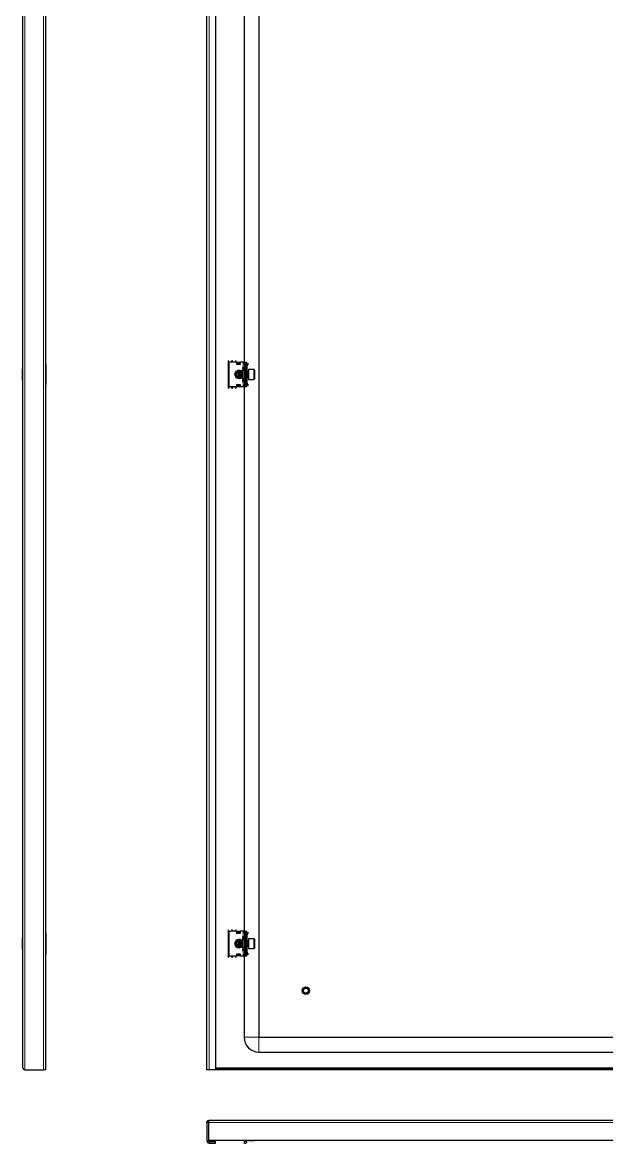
# Model space of a CAD drawing. Header units: millimetres. Extents: x -666 to 2049, y -1116 to 1206.
# Drawn here: x 868 to 1458, y -1059 to 74 of the extents above; entities that cross this region are included whole.
import ezdxf

# ---------------------------------------------------------------- set-up
doc = ezdxf.new("R2010")
doc.units = ezdxf.units.MM

msp = doc.modelspace()

# ---------------------------------------------------------------- linework, layer by layer
at = {"color": 7, "linetype": 'Continuous', "lineweight": 25}
for p, q in [((868.5, -982.42), (868.5, 968.38)), ((891.5, 970.48), (891.5, -984.52)), ((1054.61, -984.52), (1054.61, 970.48)), ((1063.11, 970.48), (1063.11, -984.52)), ((1107.11, 937.48), (1107.11, -951.52)), ((1092.11, 255.48), (1092.11, -269.52)), ((892, -271.52), (892, -292.52)), ((1076.11, -269.27), (1076.11, -294.77)), ((1076.61, -271.52), (1076.61, -292.52)), ((1084.61, -269.52), (1078.61, -269.52)), ((1084.11, -269.27), (1084.11, -269.52)), ((1084.61, -269.52), (1084.61, -271.52)), ((1084.81, -269.63), (1084.61, -269.63)), ((1084.61, -271.52), (1088.61, -271.52)), ((1084.81, -271.52), (1084.81, -269.63)), ((1084.86, -269.89), (1085.36, -269.54)), ((1085.36, -269.89), (1084.86, -270.25)), ((1084.86, -270.25), (1084.86, -269.89)), ((1084.86, -271.16), (1084.86, -270.25)), ((1084.86, -271.52), (1084.86, -271.16)), ((1085.36, -269.54), (1085.36, -269.89)), ((1085.36, -269.54), (1087.86, -269.54)), ((1085.36, -269.89), (1087.86, -269.89)), ((1087.86, -269.89), (1087.86, -269.54)), ((1087.86, -269.54), (1088.36, -269.89)), ((1088.36, -270.25), (1087.86, -269.89)), ((1088.36, -269.89), (1088.36, -270.25)), ((1088.36, -270.25), (1088.36, -271.16)), ((1088.36, -271.16), (1088.36, -271.52)), ((1091.11, -269.52), (1088.61, -269.52)), ((1088.61, -271.52), (1088.61, -269.52)), ((1092.61, -269.52), (1091.11, -269.52)), ((1092.61, -271.52), (1092.61, -269.52)), ((1092.61, -269.52), (1094.61, -269.52)), ((1092.61, -271.52), (1092.61, -292.52)), ((1093.61, -292.52), (1093.61, -271.52)), ((1094.61, -269.52), (1094.61, -269.78)), ((1094.61, -269.78), (1094.61, -294.25)), ((1094.61, -270.6), (1094.81, -270.81)), ((1095.11, -271.52), (1095.11, -271.98)), ((1095.19, -271.85), (1096.17, -270.88)), ((1095.55, -272.2), (1096.52, -271.23)), ((1096.17, -270.88), (1096.52, -271.23)), ((868.5, -276.23), (868.2, -276.23)), ((868.2, -284.16), (868.2, -276.23)), ((1086.91, -279.26), (1086.08, -279.45)), ((1087.16, -279.02), (1086.61, -279.57)), ((1086.61, -279.57), (1086.61, -284.28)), ((1087.22, -279.02), (1087.16, -279.02)), ((1087.16, -279.02), (1087.16, -284.79)), ((1087.61, -279.57), (1087.22, -279.02)), ((1087.22, -279.02), (1087.22, -280.87)), ((1087.22, -280.87), (1087.22, -285.02)), ((1087.77, -279.34), (1087.4, -279.27)), ((1087.99, -279.02), (1087.61, -279.57)), ((1087.61, -279.57), (1087.61, -281.08)), ((1087.61, -281.08), (1087.61, -284.46)), ((1088.22, -279.02), (1087.99, -279.02)), ((1087.99, -279.02), (1087.99, -280.87)), ((1087.99, -280.87), (1087.99, -285.02)), ((1088.61, -279.57), (1088.22, -279.02)), ((1088.22, -279.02), (1088.22, -280.87)), ((1088.22, -280.87), (1088.22, -285.02)), ((1088.44, -279.33), (1088.68, -279.46)), ((1088.99, -279.02), (1088.61, -279.57)), ((1088.61, -279.57), (1088.61, -281.08)), ((1088.61, -281.08), (1088.61, -284.46)), ((1089.22, -279.02), (1088.99, -279.02)), ((1088.99, -279.02), (1088.99, -280.87)), ((1088.99, -280.87), (1088.99, -285.02)), ((1089.61, -279.57), (1089.22, -279.02)), ((1089.22, -279.02), (1089.22, -280.87)), ((1089.22, -280.87), (1089.22, -285.02)), ((1089.99, -279.02), (1089.61, -279.57)), ((1089.61, -279.57), (1089.61, -281.08)), ((1089.61, -281.08), (1089.61, -284.46)), ((1090.22, -279.02), (1089.99, -279.02)), ((1089.99, -279.02), (1089.99, -280.87)), ((1089.99, -280.87), (1089.99, -285.02)), ((1090.61, -279.57), (1090.22, -279.02)), ((1090.22, -279.02), (1090.22, -280.87)), ((1090.22, -280.87), (1090.22, -285.02)), ((1090.61, -275.02), (1090.61, -277.02)), ((1091.11, -275.02), (1090.61, -275.02)), ((1090.61, -276.77), (1091.61, -276.77)), ((1090.61, -277.02), (1092.28, -277.98)), ((1092.11, -278.02), (1090.61, -278.02)), ((1090.61, -278.02), (1090.61, -286.02)), ((1092.61, -275.02), (1091.11, -275.02)), ((1091.61, -276.77), (1092.11, -276.77)), ((1092.11, -276.77), (1092.11, -277.88)), ((1095.11, -273.27), (1094.61, -273.27)), ((1095.11, -276.77), (1094.61, -276.77)), ((1094.99, -279.02), (1094.61, -279.57)), ((1095.22, -279.02), (1094.99, -279.02)), ((1094.99, -279.02), (1094.99, -280.87)), ((1094.99, -280.87), (1094.99, -285.02)), ((1095.11, -276.77), (1095.11, -273.27)), ((1095.11, -279.02), (1095.11, -276.77)), ((1095.55, -272.2), (1095.19, -271.85)), ((1095.61, -279.57), (1095.22, -279.02)), ((1095.22, -279.02), (1095.22, -280.87)), ((1095.22, -280.87), (1095.22, -285.02)), ((1095.99, -279.02), (1095.61, -279.57)), ((1095.61, -279.57), (1095.61, -281.08)), ((1095.61, -281.08), (1095.61, -284.46)), ((1096.36, -279.02), (1095.99, -279.02)), ((1095.99, -279.02), (1095.99, -280.87)), ((1095.99, -280.87), (1095.99, -285.02)), ((1102.01, -277.02), (1096.61, -277.02)), ((1096.61, -277.02), (1096.61, -286.64)), ((1102.61, -277.62), (1102.61, -286.08)), ((868.2, -287.8), (868.2, -284.16)), ((868.2, -287.8), (868.5, -287.8)), ((1088.61, -292.52), (1084.61, -292.52)), ((1084.61, -292.52), (1084.61, -294.52)), ((1084.61, -294.4), (1084.81, -294.4)), ((1084.81, -294.4), (1084.81, -292.52)), ((1084.86, -292.87), (1084.86, -292.52)), ((1084.86, -293.78), (1084.86, -292.87)), ((1084.86, -293.78), (1085.36, -294.14)), ((1084.86, -294.14), (1084.86, -293.78)), ((1085.36, -294.49), (1084.86, -294.14)), ((1087.86, -294.14), (1085.36, -294.14)), ((1085.36, -294.14), (1085.36, -294.49)), ((1086.61, -284.28), (1086.61, -284.46)), ((1086.61, -284.46), (1087.16, -285.02)), ((1087.16, -284.79), (1087.16, -285.02)), ((1087.16, -285.02), (1087.22, -285.02)), ((1087.22, -285.02), (1087.61, -284.46)), ((1087.61, -284.46), (1087.99, -285.02)), ((1087.86, -294.14), (1088.36, -293.78)), ((1087.86, -294.49), (1087.86, -294.14)), ((1088.36, -294.14), (1087.86, -294.49)), ((1087.99, -285.02), (1088.22, -285.02)), ((1088.22, -285.02), (1088.61, -284.46)), ((1088.36, -292.52), (1088.36, -292.87)), ((1088.36, -292.87), (1088.36, -293.78)), ((1088.36, -293.78), (1088.36, -294.14)), ((1088.68, -284.57), (1088.44, -284.7)), ((1088.61, -284.46), (1088.99, -285.02)), ((1088.61, -294.52), (1088.61, -292.52)), ((1088.99, -285.02), (1089.22, -285.02)), ((1089.22, -285.02), (1089.61, -284.46)), ((1089.61, -284.46), (1089.99, -285.02)), ((1089.99, -285.02), (1090.22, -285.02)), ((1090.22, -285.02), (1090.61, -284.46)), ((1090.61, -286.02), (1092.11, -286.02)), ((1092.28, -286.05), (1090.61, -287.02)), ((1090.61, -287.02), (1090.61, -289.02)), ((1091.61, -287.27), (1090.61, -287.27)), ((1090.61, -289.02), (1091.11, -289.02)), ((1091.11, -289.02), (1092.61, -289.02)), ((1092.11, -287.27), (1091.61, -287.27)), ((1092.11, -286.15), (1092.11, -287.27)), ((1092.61, -294.52), (1092.61, -292.52)), ((1094.61, -284.46), (1094.99, -285.02)), ((1094.61, -287.27), (1095.11, -287.27)), ((1095.11, -290.77), (1094.61, -290.77)), ((1094.81, -293.22), (1094.61, -293.43)), ((1094.61, -294.25), (1094.61, -294.52)), ((1094.99, -285.02), (1095.22, -285.02)), ((1095.11, -287.27), (1095.11, -285.02)), ((1095.11, -290.77), (1095.11, -287.27)), ((1095.11, -292.52), (1095.11, -292.12)), ((1095.55, -291.83), (1095.19, -292.18)), ((1095.19, -292.18), (1096.17, -293.15)), ((1095.22, -285.02), (1095.61, -284.46)), ((1095.55, -291.83), (1096.52, -292.8)), ((1095.61, -284.46), (1095.99, -285.02)), ((1095.99, -285.02), (1096.36, -285.02)), ((1096.17, -293.15), (1096.52, -292.8)), ((1096.61, -286.64), (1096.61, -287.02)), ((1096.61, -287.02), (1102.01, -287.02)), ((1102.61, -286.08), (1102.61, -286.42)), ((1084.61, -294.52), (1078.61, -294.52)), ((1084.11, -294.52), (1084.11, -294.77)), ((1087.86, -294.49), (1085.36, -294.49)), ((1091.11, -294.52), (1088.61, -294.52)), ((1092.61, -294.52), (1091.11, -294.52)), ((1092.11, -294.52), (1092.11, -844.52)), ((1094.61, -294.52), (1092.61, -294.52)), ((892, -846.52), (892, -867.52)), ((1076.11, -844.27), (1076.11, -869.77)), ((1076.61, -846.52), (1076.61, -867.52)), ((1084.61, -844.52), (1078.61, -844.52)), ((1084.11, -844.27), (1084.11, -844.52)), ((1084.61, -844.52), (1084.61, -846.52)), ((1084.81, -844.63), (1084.61, -844.63)), ((1084.61, -846.52), (1088.61, -846.52)), ((1084.81, -846.52), (1084.81, -844.63)), ((1084.86, -844.89), (1085.36, -844.54)), ((1085.36, -844.89), (1084.86, -845.25)), ((1084.86, -845.25), (1084.86, -844.89)), ((1084.86, -846.16), (1084.86, -845.25)), ((1084.86, -846.52), (1084.86, -846.16)), ((1085.36, -844.54), (1085.36, -844.89)), ((1085.36, -844.54), (1087.86, -844.54)), ((1085.36, -844.89), (1087.86, -844.89)), ((1087.86, -844.89), (1087.86, -844.54)), ((1087.86, -844.54), (1088.36, -844.89)), ((1088.36, -845.25), (1087.86, -844.89)), ((1088.36, -844.89), (1088.36, -845.25)), ((1088.36, -845.25), (1088.36, -846.16)), ((1088.36, -846.16), (1088.36, -846.52)), ((1088.61, -846.52), (1088.61, -844.52)), ((1091.11, -844.52), (1088.61, -844.52)), ((1092.61, -844.52), (1091.11, -844.52)), ((1092.61, -844.52), (1094.61, -844.52)), ((1092.61, -846.52), (1092.61, -844.52)), ((1092.61, -846.52), (1092.61, -867.52)), ((1093.61, -867.52), (1093.61, -846.52)), ((1094.61, -844.52), (1094.61, -844.78)), ((1094.61, -844.78), (1094.61, -869.25)), ((1094.61, -845.6), (1094.81, -845.81)), ((1095.11, -848.27), (1094.61, -848.27)), ((1095.11, -846.52), (1095.11, -846.98)), ((1095.11, -851.77), (1095.11, -848.27)), ((1095.19, -846.85), (1096.17, -845.88)), ((1095.55, -847.2), (1095.19, -846.85)), ((1095.55, -847.2), (1096.52, -846.23)), ((1096.17, -845.88), (1096.52, -846.23)), ((868.5, -851.23), (868.2, -851.23)), ((868.2, -859.16), (868.2, -851.23)), ((868.2, -862.8), (868.2, -859.16)), ((1086.91, -854.26), (1086.08, -854.45)), ((1087.16, -854.02), (1086.61, -854.57)), ((1086.61, -854.57), (1086.61, -859.28)), ((1086.61, -859.28), (1086.61, -859.46)), ((1086.61, -859.46), (1087.16, -860.02)), ((1087.22, -854.02), (1087.16, -854.02)), ((1087.16, -854.02), (1087.16, -859.79)), ((1087.16, -859.79), (1087.16, -860.02)), ((1087.16, -860.02), (1087.22, -860.02)), ((1087.61, -854.57), (1087.22, -854.02)), ((1087.22, -854.02), (1087.22, -855.87)), ((1087.22, -855.87), (1087.22, -860.02)), ((1087.22, -860.02), (1087.61, -859.46)), ((1087.77, -854.34), (1087.4, -854.27)), ((1087.99, -854.02), (1087.61, -854.57)), ((1087.61, -854.57), (1087.61, -856.08)), ((1087.61, -856.08), (1087.61, -859.46)), ((1087.61, -859.46), (1087.99, -860.02)), ((1088.22, -854.02), (1087.99, -854.02)), ((1087.99, -854.02), (1087.99, -855.87)), ((1087.99, -855.87), (1087.99, -860.02)), ((1087.99, -860.02), (1088.22, -860.02)), ((1088.61, -854.57), (1088.22, -854.02)), ((1088.22, -854.02), (1088.22, -855.87)), ((1088.22, -855.87), (1088.22, -860.02)), ((1088.22, -860.02), (1088.61, -859.46)), ((1088.44, -854.33), (1088.68, -854.46)), ((1088.68, -859.57), (1088.44, -859.7)), ((1088.99, -854.02), (1088.61, -854.57)), ((1088.61, -854.57), (1088.61, -856.08)), ((1088.61, -856.08), (1088.61, -859.46)), ((1088.61, -859.46), (1088.99, -860.02)), ((1089.22, -854.02), (1088.99, -854.02)), ((1088.99, -854.02), (1088.99, -855.87)), ((1088.99, -855.87), (1088.99, -860.02)), ((1088.99, -860.02), (1089.22, -860.02)), ((1089.61, -854.57), (1089.22, -854.02)), ((1089.22, -854.02), (1089.22, -855.87)), ((1089.22, -855.87), (1089.22, -860.02)), ((1089.22, -860.02), (1089.61, -859.46)), ((1089.99, -854.02), (1089.61, -854.57)), ((1089.61, -854.57), (1089.61, -856.08)), ((1089.61, -856.08), (1089.61, -859.46)), ((1089.61, -859.46), (1089.99, -860.02)), ((1090.22, -854.02), (1089.99, -854.02)), ((1089.99, -854.02), (1089.99, -855.87)), ((1089.99, -855.87), (1089.99, -860.02)), ((1089.99, -860.02), (1090.22, -860.02)), ((1090.61, -854.57), (1090.22, -854.02)), ((1090.22, -854.02), (1090.22, -855.87)), ((1090.22, -855.87), (1090.22, -860.02)), ((1090.22, -860.02), (1090.61, -859.46)), ((1090.61, -850.02), (1090.61, -852.02)), ((1091.11, -850.02), (1090.61, -850.02)), ((1090.61, -851.77), (1091.61, -851.77)), ((1090.61, -852.02), (1092.28, -852.98)), ((1092.11, -853.02), (1090.61, -853.02)), ((1090.61, -853.02), (1090.61, -861.02)), ((1092.61, -850.02), (1091.11, -850.02)), ((1091.61, -851.77), (1092.11, -851.77)), ((1092.11, -851.77), (1092.11, -852.88)), ((1095.11, -851.77), (1094.61, -851.77)), ((1094.99, -854.02), (1094.61, -854.57)), ((1094.61, -859.46), (1094.99, -860.02)), ((1095.22, -854.02), (1094.99, -854.02)), ((1094.99, -854.02), (1094.99, -855.87)), ((1094.99, -855.87), (1094.99, -860.02)), ((1094.99, -860.02), (1095.22, -860.02)), ((1095.11, -854.02), (1095.11, -851.77)), ((1095.11, -862.27), (1095.11, -860.02)), ((1095.61, -854.57), (1095.22, -854.02)), ((1095.22, -854.02), (1095.22, -855.87)), ((1095.22, -855.87), (1095.22, -860.02)), ((1095.22, -860.02), (1095.61, -859.46)), ((1095.99, -854.02), (1095.61, -854.57)), ((1095.61, -854.57), (1095.61, -856.08)), ((1095.61, -856.08), (1095.61, -859.46)), ((1095.61, -859.46), (1095.99, -860.02)), ((1096.36, -854.02), (1095.99, -854.02)), ((1095.99, -854.02), (1095.99, -855.87)), ((1095.99, -855.87), (1095.99, -860.02)), ((1095.99, -860.02), (1096.36, -860.02)), ((1102.01, -852.02), (1096.61, -852.02)), ((1096.61, -852.02), (1096.61, -861.64)), ((1102.61, -852.62), (1102.61, -861.08)), ((868.2, -862.8), (868.5, -862.8)), ((1084.61, -869.52), (1078.61, -869.52)), ((1084.11, -869.52), (1084.11, -869.77)), ((1084.61, -867.52), (1084.61, -869.52)), ((1088.61, -867.52), (1084.61, -867.52)), ((1084.61, -869.4), (1084.81, -869.4)), ((1084.81, -869.4), (1084.81, -867.52)), ((1084.86, -867.87), (1084.86, -867.52)), ((1084.86, -868.78), (1084.86, -867.87)), ((1084.86, -868.78), (1085.36, -869.14)), ((1084.86, -869.14), (1084.86, -868.78)), ((1085.36, -869.49), (1084.86, -869.14)), ((1087.86, -869.14), (1085.36, -869.14)), ((1085.36, -869.14), (1085.36, -869.49)), ((1087.86, -869.49), (1085.36, -869.49)), ((1087.86, -869.14), (1088.36, -868.78)), ((1087.86, -869.49), (1087.86, -869.14)), ((1088.36, -869.14), (1087.86, -869.49)), ((1088.36, -867.52), (1088.36, -867.87)), ((1088.36, -867.87), (1088.36, -868.78)), ((1088.36, -868.78), (1088.36, -869.14)), ((1088.61, -869.52), (1088.61, -867.52)), ((1091.11, -869.52), (1088.61, -869.52)), ((1090.61, -861.02), (1092.11, -861.02)), ((1092.28, -861.05), (1090.61, -862.02)), ((1090.61, -862.02), (1090.61, -864.02)), ((1091.61, -862.27), (1090.61, -862.27)), ((1090.61, -864.02), (1091.11, -864.02)), ((1091.11, -864.02), (1092.61, -864.02)), ((1092.61, -869.52), (1091.11, -869.52)), ((1092.11, -862.27), (1091.61, -862.27)), ((1092.11, -861.15), (1092.11, -862.27)), ((1092.11, -869.52), (1092.11, -951.52)), ((1092.61, -869.52), (1092.61, -867.52)), ((1094.61, -869.52), (1092.61, -869.52)), ((1094.61, -862.27), (1095.11, -862.27)), ((1095.11, -865.77), (1094.61, -865.77)), ((1094.81, -868.22), (1094.61, -868.43)), ((1094.61, -869.25), (1094.61, -869.52)), ((1095.11, -865.77), (1095.11, -862.27)), ((1095.11, -867.52), (1095.11, -867.12)), ((1095.55, -866.83), (1095.19, -867.18)), ((1095.19, -867.18), (1096.17, -868.15)), ((1095.55, -866.83), (1096.52, -867.8)), ((1096.17, -868.15), (1096.52, -867.8)), ((1096.61, -861.64), (1096.61, -862.02)), ((1096.61, -862.02), (1102.01, -862.02)), ((1102.61, -861.08), (1102.61, -861.42)), ((1107.11, -951.52), (1996.11, -951.52)), ((1107.11, -966.52), (1996.11, -966.52)), ((870.6, -984.52), (889.4, -984.52)), ((891.5, -984.52), (889.4, -984.52)), ((1056.71, -984.52), (1054.61, -984.52)), ((1063.11, -984.52), (1056.71, -984.52)), ((2040.11, -983.02), (1063.11, -983.02)), ((2040.11, -984.52), (1063.11, -984.52)), ((1056.11, -1037.59), (1054.61, -1037.59)), ((1054.61, -1037.59), (1054.61, -1056.39)), ((1056.11, -1037.59), (1056.11, -1056.39)), ((1056.31, -1037.59), (1056.36, -1037.12)), ((1056.31, -1037.59), (1056.31, -1055.49)), ((1056.71, -1035.49), (2046.51, -1035.49)), ((1081.32, -1035.19), (1081.32, -1035.49)), ((1081.32, -1035.19), (1092.89, -1035.19)), ((1092.89, -1035.49), (1092.89, -1035.19)), ((1056.31, -1055.49), (2046.91, -1055.49)), ((1056.71, -1056.99), (1063.11, -1056.99)), ((1056.71, -1058.49), (1063.11, -1058.49)), ((1063.11, -1058.49), (1063.11, -1056.99)), ((1092.61, -1056.99), (1092.61, -1055.49)), ((1092.61, -1058.99), (1092.61, -1056.99)), ((1093.61, -1058.99), (1092.61, -1058.99)), ((1093.61, -1058.99), (1094.61, -1057.99)), ((1094.61, -1056.99), (1094.61, -1055.49)), ((1095.11, -1055.99), (1094.61, -1055.99)), ((1094.61, -1056.99), (1094.61, -1057.99)), ((1096.61, -1055.49), (1096.61, -1055.99)), ((1096.61, -1055.99), (1102.01, -1055.99))]:
    msp.add_line(p, q, dxfattribs=at)
at = {"color": 8, "linetype": 'Continuous', "lineweight": 18}
for p, q in [((870.6, -984.52), (870.6, 970.48)), ((889.4, -984.52), (889.4, 970.48)), ((1056.71, 970.48), (1056.71, -984.52)), ((1076.11, -269.27), (1080.11, -269.27)), ((1080.11, -269.27), (1084.11, -269.27)), ((1088.36, -271.16), (1084.86, -271.16)), ((1091.11, -269.52), (1091.11, -275.02)), ((1093.61, -271.52), (1092.61, -271.52)), ((1094.61, -271.02), (1094.81, -270.81)), ((1094.61, -271.52), (1095.11, -271.52)), ((1091.61, -275.02), (1091.61, -276.77)), ((1092.11, -286.02), (1092.11, -278.02)), ((1096.36, -285.02), (1096.36, -279.02)), ((1102.01, -286.64), (1102.01, -277.02)), ((1084.86, -292.87), (1088.36, -292.87)), ((1091.11, -289.02), (1091.11, -294.52)), ((1091.61, -287.27), (1091.61, -289.02)), ((1092.61, -292.52), (1093.61, -292.52)), ((1094.61, -292.52), (1095.11, -292.52)), ((1094.61, -293.02), (1094.81, -293.22)), ((1102.01, -287.02), (1102.01, -286.64)), ((1076.11, -294.77), (1080.11, -294.77)), ((1084.11, -294.77), (1080.11, -294.77)), ((1076.11, -844.27), (1080.11, -844.27)), ((1080.11, -844.27), (1084.11, -844.27)), ((1088.36, -846.16), (1084.86, -846.16)), ((1091.11, -844.52), (1091.11, -850.02)), ((1093.61, -846.52), (1092.61, -846.52)), ((1094.61, -846.02), (1094.81, -845.81)), ((1094.61, -846.52), (1095.11, -846.52)), ((1091.61, -850.02), (1091.61, -851.77)), ((1092.11, -861.02), (1092.11, -853.02)), ((1096.36, -860.02), (1096.36, -854.02)), ((1102.01, -861.64), (1102.01, -852.02)), ((1076.11, -869.77), (1080.11, -869.77)), ((1084.11, -869.77), (1080.11, -869.77)), ((1084.86, -867.87), (1088.36, -867.87)), ((1091.11, -864.02), (1091.11, -869.52)), ((1091.61, -862.27), (1091.61, -864.02)), ((1092.61, -867.52), (1093.61, -867.52)), ((1094.61, -867.52), (1095.11, -867.52)), ((1094.61, -868.02), (1094.81, -868.22)), ((1102.01, -862.02), (1102.01, -861.64)), ((1107.11, -951.52), (1092.11, -951.52)), ((1107.11, -951.52), (1107.11, -966.52)), ((2040.11, -982.42), (1063.11, -982.42)), ((1056.31, -1037.59), (2046.91, -1037.59)), ((1056.11, -1056.39), (1054.61, -1056.39)), ((1056.71, -1056.99), (1056.71, -1058.49)), ((1092.61, -1056.99), (1094.61, -1056.99)), ((1102.01, -1055.99), (1102.01, -1055.49))]:
    msp.add_line(p, q, dxfattribs=at)
at = {"color": 7, "linetype": 'Continuous', "lineweight": 25, "flags": 128}
for points in [[(1087.4, -284.76), (1087.64, -284.72), (1087.77, -284.69)], [(1087.4, -859.76), (1087.64, -859.72), (1087.77, -859.69)]]:
    msp.add_lwpolyline(points, dxfattribs=at)
at = {"color": 7, "linetype": 'Continuous', "lineweight": 25}
for radius in [3.75, 3, 2.5]:
    msp.add_circle((1154.61, -904.52), radius, dxfattribs=at)
for centre, radius, start, end in [((890, -271.52), 2, 0, 41.40962), ((1078.61, -271.52), 2, 90, 180), ((1095.61, -271.52), 2, 120, 180), ((1094.11, -271.52), 1, 0, 45), ((1087.11, -282.02), 4, 45.71765, 270), ((1087.11, -282.02), 3, 74.33161, 285.66839), ((1087.11, -282.02), 2.76, 111.7574, 265.98739), ((1087.11, -282.02), 2.45, 101.79772, 201.7574), ((1087.11, -282.02), 2.45, 201.7574, 258.20228), ((1092.11, -277.52), 0.5, 270, 360), ((1096.36, -278.77), 0.25, 270, 0), ((1102.01, -277.62), 0.6, 0, 90), ((890, -292.52), 2, 318.59038, 0), ((1078.61, -292.52), 2, 180, 270), ((1087.11, -282.02), 4, 270, 314.28235), ((1092.11, -286.52), 0.5, 0, 90), ((1095.61, -292.52), 2, 180, 240), ((1094.11, -292.52), 1, 315, 0), ((1096.36, -285.27), 0.25, 360, 90), ((1102.01, -286.42), 0.6, 270, 360), ((890, -846.52), 2, 0, 41.40962), ((1078.61, -846.52), 2, 90, 180), ((1095.61, -846.52), 2, 120, 180), ((1094.11, -846.52), 1, 0, 45), ((1087.11, -857.02), 4, 45.71765, 270), ((1087.11, -857.02), 3, 74.33161, 285.66839), ((1087.11, -857.02), 2.76, 111.7574, 265.98739), ((1087.11, -857.02), 2.45, 101.79772, 201.7574), ((1087.11, -857.02), 2.45, 201.7574, 258.20228), ((1087.11, -857.02), 4, 270, 314.28235), ((1092.11, -852.52), 0.5, 270, 0), ((1096.36, -853.77), 0.25, 270, 0), ((1096.36, -860.27), 0.25, 360, 90), ((1102.01, -852.62), 0.6, 0, 90), ((890, -867.52), 2, 318.59038, 0), ((1078.61, -867.52), 2, 180, 270), ((1092.11, -861.52), 0.5, 0, 90), ((1095.61, -867.52), 2, 180, 240), ((1094.11, -867.52), 1, 315, 0), ((1102.01, -861.42), 0.6, 270, 360), ((1107.11, -951.52), 15, 180, 270), ((1056.71, -1056.39), 2.1, 180, 270), ((1056.71, -1056.39), 0.6, 180, 270), ((1102.01, -1055.39), 0.6, 270, 350.40593)]:
    msp.add_arc(centre, radius, start, end, dxfattribs=at)
at = {"color": 8, "linetype": 'Continuous', "lineweight": 18}
for centre, start, end in [((1087.11, -282.02), 38.94244, 270), ((1087.11, -282.02), 270, 321.05756), ((1087.11, -857.02), 38.94244, 270), ((1087.11, -857.02), 270, 321.05756)]:
    msp.add_arc(centre, 4.5, start, end, dxfattribs=at)
at = {"color": 7, "linetype": 'Continuous', "lineweight": 25}
for points, knots in [([(1076.11, -269.27), (1076.2, -269.02), (1076.39, -268.53), (1076.58, -268.14), (1076.68, -267.94)], [0, 0, 0, 0, 0.5020654, 1, 1, 1, 1]), ([(1079.53, -267.95), (1079.61, -268.11), (1079.79, -268.46), (1079.98, -268.95), (1080.09, -269.23), (1080.11, -269.27)], [0, 0, 0, 0, 0.4154826, 0.9171518, 1, 1, 1, 1]), ([(1080.11, -269.27), (1080.2, -269.02), (1080.39, -268.53), (1080.58, -268.14), (1080.68, -267.94)], [0, 0, 0, 0, 0.5020654, 1, 1, 1, 1]), ([(1083.53, -267.95), (1083.61, -268.11), (1083.79, -268.46), (1083.98, -268.95), (1084.09, -269.23), (1084.11, -269.27)], [0, 0, 0, 0, 0.4154826, 0.9171518, 1, 1, 1, 1]), ([(1095.19, -271.85), (1095.04, -272.04), (1094.73, -272.42), (1094.61, -272.95), (1094.61, -273.23), (1094.61, -273.27)], [0, 0, 0, 0, 0.4618628, 0.9237257, 1, 1, 1, 1]), ([(1095.55, -272.2), (1095.43, -272.35), (1095.24, -272.58), (1095.13, -272.96), (1095.11, -273.16), (1095.11, -273.27)], [0, 0, 0, 0, 0.4850424, 0.7384039, 1, 1, 1, 1]), ([(1094.61, -290.77), (1094.63, -291.01), (1094.68, -291.49), (1094.97, -291.95), (1095.16, -292.15), (1095.19, -292.18)], [0, 0, 0, 0, 0.4618628, 0.9237257, 1, 1, 1, 1]), ([(1095.11, -290.77), (1095.13, -290.96), (1095.16, -291.25), (1095.34, -291.6), (1095.48, -291.75), (1095.55, -291.83)], [0, 0, 0, 0, 0.48504241, 0.73840391, 1, 1, 1, 1]), ([(1076.68, -296.08), (1076.6, -295.92), (1076.42, -295.57), (1076.23, -295.09), (1076.12, -294.81), (1076.11, -294.77)], [0, 0, 0, 0, 0.4154826, 0.91715183, 1, 1, 1, 1]), ([(1080.11, -294.77), (1080.01, -295.01), (1079.82, -295.5), (1079.63, -295.89), (1079.53, -296.09)], [0, 0, 0, 0, 0.5020654, 1, 1, 1, 1]), ([(1080.68, -296.08), (1080.6, -295.92), (1080.42, -295.57), (1080.23, -295.09), (1080.12, -294.81), (1080.11, -294.77)], [0, 0, 0, 0, 0.4154826, 0.91715183, 1, 1, 1, 1]), ([(1084.11, -294.77), (1084.06, -294.88), (1083.96, -295.13), (1083.82, -295.48), (1083.68, -295.81), (1083.58, -295.99), (1083.53, -296.09)], [0, 0, 0, 0, 0.2474545, 0.5020799, 0.7495343, 1, 1, 1, 1]), ([(1076.11, -844.27), (1076.2, -844.02), (1076.39, -843.53), (1076.58, -843.14), (1076.68, -842.94)], [0, 0, 0, 0, 0.50206541, 1, 1, 1, 1]), ([(1079.53, -842.95), (1079.61, -843.11), (1079.79, -843.46), (1079.98, -843.95), (1080.09, -844.23), (1080.11, -844.27)], [0, 0, 0, 0, 0.4154826, 0.9171518, 1, 1, 1, 1]), ([(1080.11, -844.27), (1080.2, -844.02), (1080.39, -843.53), (1080.58, -843.14), (1080.68, -842.94)], [0, 0, 0, 0, 0.5020654, 1, 1, 1, 1]), ([(1083.53, -842.95), (1083.61, -843.11), (1083.79, -843.46), (1083.98, -843.95), (1084.09, -844.23), (1084.11, -844.27)], [0, 0, 0, 0, 0.4154826, 0.9171518, 1, 1, 1, 1]), ([(1095.19, -846.85), (1095.04, -847.04), (1094.73, -847.42), (1094.61, -847.95), (1094.61, -848.23), (1094.61, -848.27)], [0, 0, 0, 0, 0.46186285, 0.92372566, 1, 1, 1, 1]), ([(1095.55, -847.2), (1095.43, -847.35), (1095.24, -847.58), (1095.13, -847.96), (1095.11, -848.16), (1095.11, -848.27)], [0, 0, 0, 0, 0.4850424, 0.7384039, 1, 1, 1, 1]), ([(1076.68, -871.08), (1076.6, -870.92), (1076.42, -870.57), (1076.23, -870.09), (1076.12, -869.81), (1076.11, -869.77)], [0, 0, 0, 0, 0.4154826, 0.9171518, 1, 1, 1, 1]), ([(1080.11, -869.77), (1080.01, -870.01), (1079.82, -870.5), (1079.63, -870.89), (1079.53, -871.09)], [0, 0, 0, 0, 0.5020654, 1, 1, 1, 1]), ([(1080.68, -871.08), (1080.6, -870.92), (1080.42, -870.57), (1080.23, -870.09), (1080.12, -869.81), (1080.11, -869.77)], [0, 0, 0, 0, 0.4154826, 0.9171518, 1, 1, 1, 1]), ([(1084.11, -869.77), (1084.06, -869.88), (1083.96, -870.13), (1083.82, -870.48), (1083.68, -870.81), (1083.58, -870.99), (1083.53, -871.09)], [0, 0, 0, 0, 0.2474545, 0.5020799, 0.7495343, 1, 1, 1, 1]), ([(1094.61, -865.77), (1094.63, -866.01), (1094.68, -866.49), (1094.97, -866.95), (1095.16, -867.15), (1095.19, -867.18)], [0, 0, 0, 0, 0.4618628, 0.9237257, 1, 1, 1, 1]), ([(1095.11, -865.77), (1095.13, -865.96), (1095.16, -866.25), (1095.34, -866.6), (1095.48, -866.75), (1095.55, -866.83)], [0, 0, 0, 0, 0.4850424, 0.7384039, 1, 1, 1, 1]), ([(868.5, -982.42), (868.5, -982.59), (868.55, -982.76), (868.76, -983.12), (868.91, -983.29), (869.31, -983.64), (869.54, -983.81), (870.05, -984.17), (870.32, -984.34), (870.6, -984.52)], [0, 0, 0, 0, 0.25, 0.25, 0.5, 0.5, 0.75, 0.75, 1, 1, 1, 1]), ([(1054.61, -1037.59), (1054.61, -1037.31), (1054.66, -1037.04), (1054.87, -1036.53), (1055.03, -1036.3), (1055.42, -1035.91), (1055.65, -1035.75), (1056.16, -1035.54), (1056.43, -1035.49), (1056.71, -1035.49)], [0, 0, 0, 0, 0.25, 0.25, 0.5, 0.5, 0.75, 0.75, 1, 1, 1, 1]), ([(1056.11, -1037.59), (1056.12, -1037.51), (1056.14, -1037.35), (1056.24, -1037.16), (1056.34, -1037.13), (1056.36, -1037.12)], [0, 0, 0, 0, 0.4327963, 0.8655659, 1, 1, 1, 1]), ([(1056.71, -1035.49), (1056.67, -1035.49), (1056.64, -1035.54), (1056.57, -1035.75), (1056.54, -1035.91), (1056.47, -1036.3), (1056.44, -1036.53), (1056.37, -1037.04), (1056.34, -1037.31), (1056.31, -1037.59)], [0, 0, 0, 0, 0.25, 0.25, 0.5, 0.5, 0.75, 0.75, 1, 1, 1, 1]), ([(1095.02, -1055.49), (1094.93, -1055.54), (1094.7, -1055.69), (1094.61, -1055.86), (1094.61, -1055.97), (1094.61, -1055.99)], [0, 0, 0, 0, 0.3313457, 0.9052264, 1, 1, 1, 1]), ([(1095.42, -1055.49), (1095.35, -1055.55), (1095.22, -1055.66), (1095.13, -1055.82), (1095.11, -1055.93), (1095.11, -1055.99)], [0, 0, 0, 0, 0.3603654, 0.6750686, 1, 1, 1, 1])]:
    msp.add_open_spline(points, degree=3, knots=knots, dxfattribs=at)

doc.saveas('drawing.dxf')
